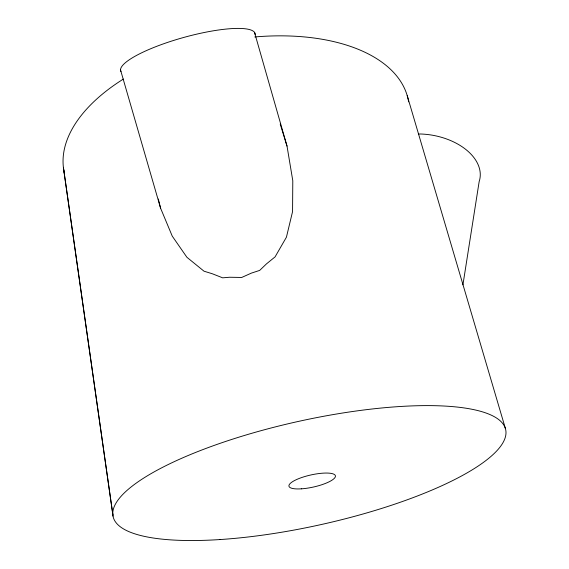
<?xml version="1.0" encoding="UTF-8"?>
<svg xmlns="http://www.w3.org/2000/svg" width="569" height="569" viewBox="0 0 569 569"><rect width="100%" height="100%" fill="white"/><g stroke="black" fill="none" stroke-linecap="round" stroke-linejoin="round"><path stroke-width="0.85" d="M462.924 284.841L479.162 181.589A54.418 34.538 9.7 0 0 420.32 133.985L418.578 134.092M120.536 69.987L160.565 208.126L172.243 236.121L186.917 257.288L204.015 271.2L212.308 273.76L222.671 277.836L229.556 277.245L241.697 277.459L251.356 273.127L259.684 270.403L266.527 263.838L275.076 256.882L286.435 237.166L292.573 211.554L292.793 180.736L287.018 146.091L254.485 32.326M280.211 124.07L287.018 146.091M407.205 95.592L505.379 428.436M158.31 198.994L160.565 208.126M63.387 167.322L112.875 514.81M63.721 169.747L113.053 516.154M254.805 36.957A175.807 95.236 -11.9 0 1 408.634 101.858M64.525 173.716A175.807 95.236 -11.9 0 1 123.373 79.07M120.969 71.53A69.752 15.278 -15.5 0 1 184.342 37.284A69.752 15.278 -15.5 0 1 255.218 34.617M301.335 488.835A23.813 6.174 -12.6 0 0 335.426 475.94A23.813 6.174 -12.6 0 0 299.735 478.245A23.813 6.174 -12.6 0 0 301.335 488.835M219.897 539.561A201.028 52.803 -12.5 0 0 505.692 429.737A201.028 52.803 -12.5 0 0 202.564 449.716A201.028 52.803 -12.5 0 0 219.897 539.561"/></g></svg>
